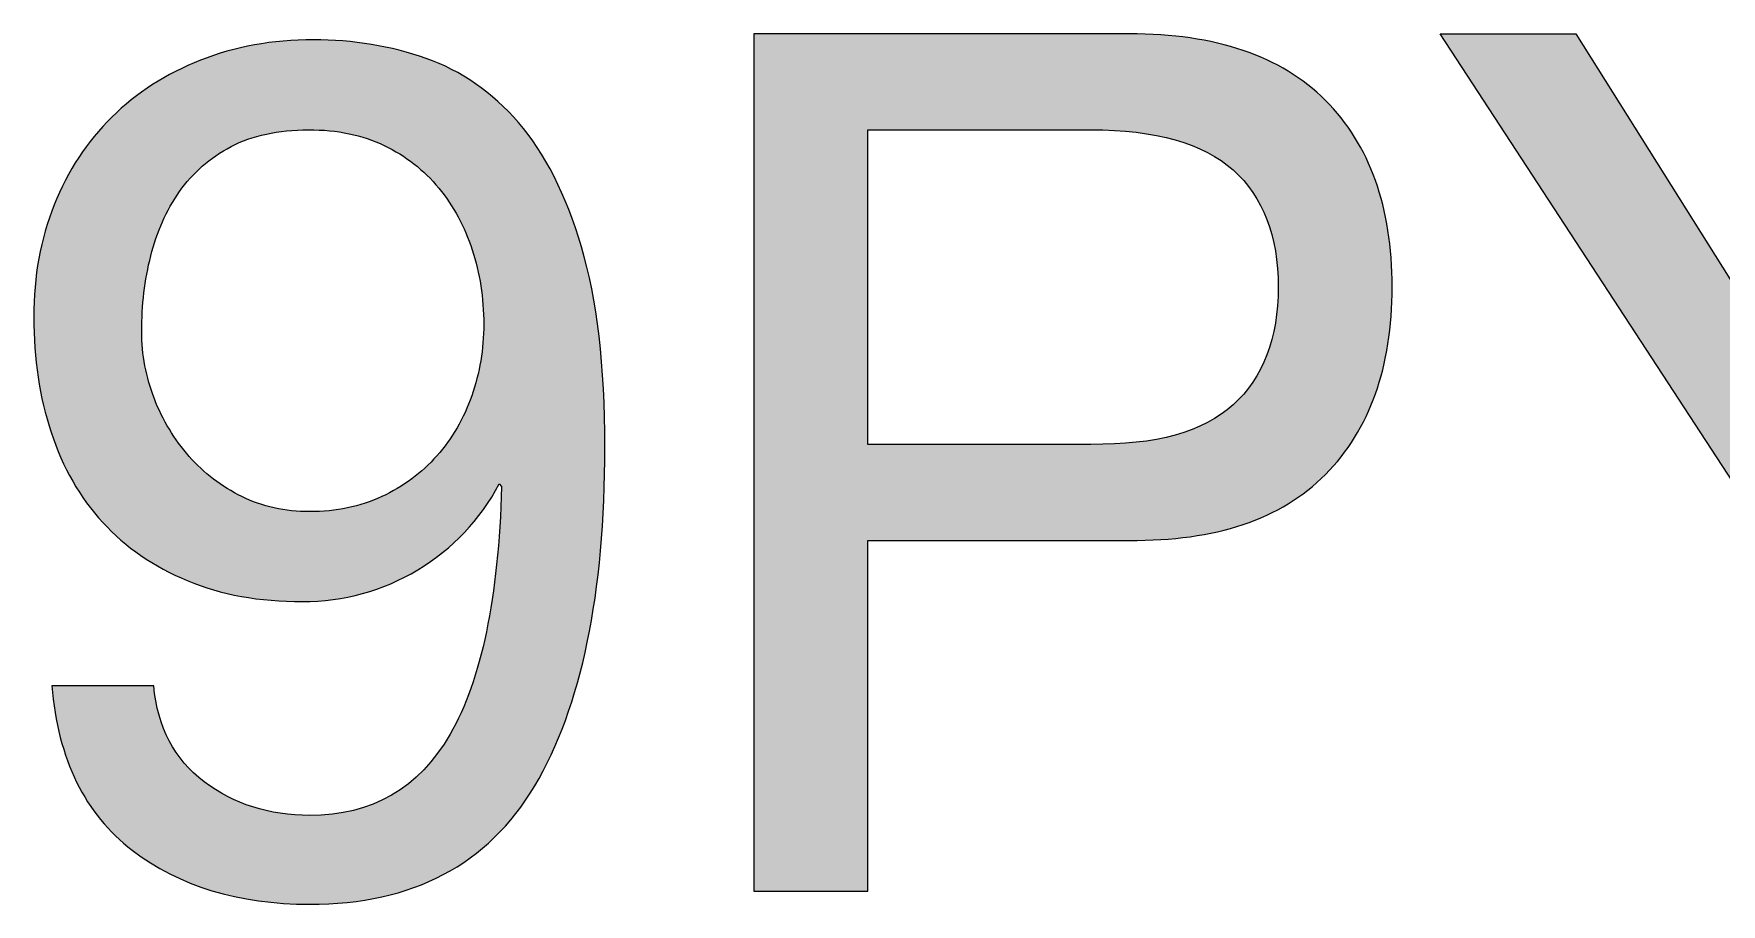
# Paper-space layout 'A0mask (portrait)' of a CAD drawing. Extents: x 0 to 810, y 0 to 1153.
# Drawn here: x 675.31 to 681.11, y 59.16 to 62.15 of the extents above; entities that cross this region are included whole.
import ezdxf
from ezdxf.enums import TextEntityAlignment as Align

# ---------------------------------------------------------------- set-up
doc = ezdxf.new("R2010")
doc.units = 0
doc.layers.get('0').update_dxf_attribs({"linetype": 'CONTINUOUS'})
doc.layers.get('Defpoints').update_dxf_attribs({"linetype": 'CONTINUOUS'})
doc.layers.add('JPP_Mask', color=7, linetype='CONTINUOUS')
doc.styles.add('JPP', font='arial.ttf')

# ---------------------------------------------------------------- blocks, each defined once
blk = doc.blocks.new('A0mask (portrait)')
at = {"true_color": 0x004a91}
h = blk.add_hatch(color=154, dxfattribs=at)
edge = h.paths.add_edge_path()
edge.add_spline(control_points=[(677.2748, 60.7335), (677.2748, 61.0113), (677.2478, 61.2399), (677.1943, 61.4198), (677.1408, 61.5997), (677.0689, 61.7417), (676.978, 61.8461)], knot_values=[16, 16, 16, 16, 17, 17, 17, 18, 18, 18, 18], degree=3, periodic=0)
edge.add_spline(control_points=[(676.978, 61.8461), (676.8876, 61.9505), (676.7815, 62.0238), (676.6608, 62.0664), (676.5401, 62.109), (676.4109, 62.1303), (676.2736, 62.1303)], knot_values=[14, 14, 14, 14, 15, 15, 15, 16, 16, 16, 16], degree=3, periodic=0)
edge.add_spline(control_points=[(676.2736, 62.1303), (676.1335, 62.1303), (676.0043, 62.1071), (675.8864, 62.0603)], knot_values=[13, 13, 13, 13, 14, 14, 14, 14], degree=3, periodic=0)
edge.add_spline(control_points=[(675.8864, 62.0603), (675.7681, 62.0137), (675.6663, 61.9483), (675.5816, 61.8645)], knot_values=[12, 12, 12, 12, 13, 13, 13, 13], degree=3, periodic=0)
edge.add_spline(control_points=[(675.5816, 61.8645), (675.4964, 61.781), (675.4306, 61.6806), (675.3837, 61.5637)], knot_values=[11, 11, 11, 11, 12, 12, 12, 12], degree=3, periodic=0)
edge.add_spline(control_points=[(675.3837, 61.5637), (675.3369, 61.4473), (675.3137, 61.3185), (675.3137, 61.1789)], knot_values=[10, 10, 10, 10, 11, 11, 11, 11], degree=3, periodic=0)
edge.add_spline(control_points=[(675.3137, 61.1789), (675.3137, 61.0359), (675.3335, 60.9039), (675.3733, 60.7832), (675.4131, 60.6625), (675.4722, 60.5593), (675.5503, 60.4741)], knot_values=[8, 8, 8, 8, 9, 9, 9, 10, 10, 10, 10], degree=3, periodic=0)
edge.add_spline(control_points=[(675.5503, 60.4741), (675.6289, 60.3889), (675.7255, 60.3221), (675.841, 60.2743)], knot_values=[7, 7, 7, 7, 8, 8, 8, 8], degree=3, periodic=0)
edge.add_spline(control_points=[(675.841, 60.2743), (675.9565, 60.226), (676.0881, 60.2023), (676.2367, 60.2023)], knot_values=[6, 6, 6, 6, 7, 7, 7, 7], degree=3, periodic=0)
edge.add_spline(control_points=[(676.2367, 60.2023), (676.3792, 60.2023), (676.5113, 60.2388), (676.632, 60.3112)], knot_values=[5, 5, 5, 5, 6, 6, 6, 6], degree=3, periodic=0)
edge.add_spline(control_points=[(676.632, 60.3112), (676.7527, 60.3841), (676.8464, 60.4826), (676.9122, 60.6061)], knot_values=[4, 4, 4, 4, 5, 5, 5, 5], degree=3, periodic=0)
edge.add_spline(control_points=[(676.9122, 60.6061), (676.9122, 60.6061), (676.9202, 60.5976), (676.9202, 60.5976)], knot_values=[3.00001, 3.00001, 3.00001, 3.00001, 4, 4, 4, 4], degree=3, periodic=0)
edge.add_spline(control_points=[(676.9202, 60.5976), (676.9093, 60.2161), (676.8507, 59.9325), (676.7432, 59.747)], knot_values=[2, 2, 2, 2, 3, 3, 3, 3], degree=3, periodic=0)
edge.add_spline(control_points=[(676.7432, 59.747), (676.6362, 59.5614), (676.4753, 59.4686), (676.2613, 59.4686)], knot_values=[1, 1, 1, 1, 2, 2, 2, 2], degree=3, periodic=0)
edge.add_spline(control_points=[(676.2613, 59.4686), (676.1212, 59.4686), (676.0005, 59.5075), (675.8987, 59.5841)], knot_values=[0, 0, 0, 0, 1, 1, 1, 1], degree=3, periodic=0)
edge.add_spline(control_points=[(675.8987, 59.5841), (675.797, 59.6608), (675.7392, 59.7711), (675.7255, 59.9136)], knot_values=[23, 23, 23, 23, 24, 24, 24, 24], degree=3, periodic=0)
edge.add_spline(control_points=[(675.7255, 59.9136), (675.7255, 59.9136), (675.3752, 59.9136), (675.3752, 59.9136), (675.3974, 59.6608), (675.4893, 59.4729), (675.6516, 59.3494)], knot_values=[21, 21, 21, 21, 22, 22, 22, 23, 23, 23, 23], degree=3, periodic=0)
edge.add_spline(control_points=[(675.6516, 59.3494), (675.8135, 59.2258), (676.0166, 59.1638), (676.2613, 59.1638)], knot_values=[20, 20, 20, 20, 21, 21, 21, 21], degree=3, periodic=0)
edge.add_spline(control_points=[(676.2613, 59.1638), (676.6154, 59.1638), (676.8729, 59.2992), (677.0338, 59.5699)], knot_values=[19, 19, 19, 19, 20, 20, 20, 20], degree=3, periodic=0)
edge.add_spline(control_points=[(677.0338, 59.5699), (677.1943, 59.8402), (677.2748, 60.2284), (677.2748, 60.7335)], knot_values=[18, 18, 18, 18, 19, 19, 19, 19], degree=3, periodic=0)
edge = h.paths.add_edge_path(flags=16)
edge.add_spline(control_points=[(676.8175, 60.9086), (676.7901, 60.8305), (676.7503, 60.7619), (676.6978, 60.7027)], knot_values=[13, 13, 13, 13, 14, 14, 14, 14], degree=3, periodic=0)
edge.add_spline(control_points=[(676.6978, 60.7027), (676.6457, 60.6435), (676.5827, 60.5971), (676.5084, 60.5626)], knot_values=[12, 12, 12, 12, 13, 13, 13, 13], degree=3, periodic=0)
edge.add_spline(control_points=[(676.5084, 60.5626), (676.4341, 60.5285), (676.3517, 60.511), (676.2613, 60.511)], knot_values=[11, 11, 11, 11, 12, 12, 12, 12], degree=3, periodic=0)
edge.add_spline(control_points=[(676.2613, 60.511), (676.1761, 60.511), (676.0985, 60.5285), (676.0284, 60.5626)], knot_values=[10, 10, 10, 10, 11, 11, 11, 11], degree=3, periodic=0)
edge.add_spline(control_points=[(676.0284, 60.5626), (675.9584, 60.5971), (675.8978, 60.643), (675.8471, 60.7008), (675.7965, 60.7585), (675.7567, 60.8243), (675.7278, 60.8987)], knot_values=[8, 8, 8, 8, 9, 9, 9, 10, 10, 10, 10], degree=3, periodic=0)
edge.add_spline(control_points=[(675.7278, 60.8987), (675.699, 60.9725), (675.6843, 61.0497), (675.6843, 61.1292)], knot_values=[7, 7, 7, 7, 8, 8, 8, 8], degree=3, periodic=0)
edge.add_spline(control_points=[(675.6843, 61.1292), (675.6843, 61.2201), (675.6947, 61.3062), (675.7155, 61.3886)], knot_values=[6, 6, 6, 6, 7, 7, 7, 7], degree=3, periodic=0)
edge.add_spline(control_points=[(675.7155, 61.3886), (675.7359, 61.4709), (675.769, 61.5448), (675.814, 61.6092)], knot_values=[5, 5, 5, 5, 6, 6, 6, 6], degree=3, periodic=0)
edge.add_spline(control_points=[(675.814, 61.6092), (675.8594, 61.674), (675.9186, 61.7251), (675.9915, 61.764)], knot_values=[4, 4, 4, 4, 5, 5, 5, 5], degree=3, periodic=0)
edge.add_spline(control_points=[(675.9915, 61.764), (676.0639, 61.8018), (676.1529, 61.8215), (676.2571, 61.8215)], knot_values=[3, 3, 3, 3, 4, 4, 4, 4], degree=3, periodic=0)
edge.add_spline(control_points=[(676.2571, 61.8215), (676.356, 61.8215), (676.4426, 61.8037), (676.5169, 61.7677)], knot_values=[2, 2, 2, 2, 3, 3, 3, 3], degree=3, periodic=0)
edge.add_spline(control_points=[(676.5169, 61.7677), (676.5908, 61.7318), (676.6533, 61.6835), (676.7044, 61.6215)], knot_values=[1, 1, 1, 1, 2, 2, 2, 2], degree=3, periodic=0)
edge.add_spline(control_points=[(676.7044, 61.6215), (676.755, 61.5599), (676.7934, 61.4889), (676.8194, 61.4094)], knot_values=[0, 0, 0, 0, 1, 1, 1, 1], degree=3, periodic=0)
edge.add_spline(control_points=[(676.8194, 61.4094), (676.8454, 61.3299), (676.8587, 61.2447), (676.8587, 61.1538)], knot_values=[15, 15, 15, 15, 16, 16, 16, 16], degree=3, periodic=0)
edge.add_spline(control_points=[(676.8587, 61.1538), (676.8587, 61.0686), (676.845, 60.9872), (676.8175, 60.9086)], knot_values=[14, 14, 14, 14, 15, 15, 15, 15], degree=3, periodic=0)
h = blk.add_hatch(color=154, dxfattribs=at)
edge = h.paths.add_edge_path()
edge.add_spline(control_points=[(678.8671, 60.4125), (678.9877, 60.4125), (679.0754, 60.4125), (679.0754, 60.4125), (679.3722, 60.4097), (679.5966, 60.4849), (679.749, 60.6388), (679.9014, 60.7926), (679.9777, 61.0071), (679.9777, 61.2816), (679.9777, 61.5562), (679.9014, 61.7696), (679.749, 61.9223)], knot_values=[1, 1, 1, 1, 1.312544, 1.312544, 1.312544, 2.312544, 2.312544, 2.312544, 3.312544, 3.312544, 3.312544, 4.312544, 4.312544, 4.312544, 4.312544], degree=3, periodic=0)
edge.add_spline(control_points=[(679.749, 61.9223), (679.5966, 62.0747), (679.3722, 62.1509), (679.0754, 62.1509)], knot_values=[0, 0, 0, 0, 1, 1, 1, 1], degree=3, periodic=0)
edge.add_spline(control_points=[(679.0754, 62.1509), (679.0754, 62.1509), (678.9495, 62.1509), (678.7763, 62.1509)], knot_values=[8.687456, 8.687456, 8.687456, 8.687456, 9, 9, 9, 9], degree=3, periodic=0)
edge.add_spline(control_points=[(678.7763, 62.1509), (678.6032, 62.1509), (678.3828, 62.1509), (678.1939, 62.1509)], knot_values=[8.374962, 8.374962, 8.374962, 8.374962, 8.687456, 8.687456, 8.687456, 8.687456], degree=3, periodic=0)
edge.add_spline(control_points=[(678.1939, 62.1509), (678.0995, 62.1509), (678.0129, 62.1509), (677.9441, 62.1509)], knot_values=[8.218716, 8.218716, 8.218716, 8.218716, 8.374963, 8.374963, 8.374963, 8.374963], degree=3, periodic=0)
edge.add_spline(control_points=[(677.9441, 62.1509), (677.8752, 62.1509), (677.8241, 62.1509), (677.8005, 62.1509)], knot_values=[8.062469, 8.062469, 8.062469, 8.062469, 8.218716, 8.218716, 8.218716, 8.218716], degree=3, periodic=0)
edge.add_spline(control_points=[(677.786, 62.1509), (677.786, 62.1509), (677.786, 62.1509), (677.786, 62.1509), (677.786, 62.1509), (677.786, 62.1509), (677.786, 62.1509)], knot_values=[7.999756, 7.999756, 7.999756, 7.999756, 8.000581, 8.000581, 8.000581, 8.000824, 8.000824, 8.000824, 8.000824], degree=3, periodic=0)
edge.add_spline(control_points=[(677.786, 62.1488), (677.786, 62.1452), (677.786, 62.1374), (677.786, 62.1255)], knot_values=[7.945284, 7.945284, 7.945284, 7.945284, 7.984345, 7.984345, 7.984345, 7.984345], degree=3, periodic=0)
edge.add_spline(control_points=[(677.786, 62.1255), (677.786, 62.1136), (677.786, 62.0977), (677.786, 62.0782)], knot_values=[7.906222, 7.906222, 7.906222, 7.906222, 7.945284, 7.945284, 7.945284, 7.945284], degree=3, periodic=0)
edge.add_spline(control_points=[(677.786, 62.0782), (677.786, 62.0391), (677.786, 61.9855), (677.786, 61.92)], knot_values=[7.828098, 7.828098, 7.828098, 7.828098, 7.906222, 7.906222, 7.906222, 7.906222], degree=3, periodic=0)
edge.add_spline(control_points=[(677.786, 61.92), (677.786, 61.8546), (677.786, 61.7774), (677.786, 61.6912)], knot_values=[7.749975, 7.749975, 7.749975, 7.749975, 7.828098, 7.828098, 7.828098, 7.828098], degree=3, periodic=0)
edge.add_spline(control_points=[(677.786, 61.6912), (677.786, 61.3465), (677.786, 60.8581), (677.786, 60.4057)], knot_values=[7.437481, 7.437481, 7.437481, 7.437481, 7.749975, 7.749975, 7.749975, 7.749975], degree=3, periodic=0)
edge.add_spline(control_points=[(677.786, 60.4057), (677.786, 59.9532), (677.786, 59.5367), (677.786, 59.3356)], knot_values=[7.124987, 7.124987, 7.124987, 7.124987, 7.437481, 7.437481, 7.437481, 7.437481], degree=3, periodic=0)
edge.add_spline(control_points=[(677.786, 59.3356), (677.786, 59.3105), (677.786, 59.2887), (677.786, 59.2707)], knot_values=[7.085926, 7.085926, 7.085926, 7.085926, 7.124987, 7.124987, 7.124987, 7.124987], degree=3, periodic=0)
edge.add_spline(control_points=[(677.786, 59.2707), (677.786, 59.2526), (677.786, 59.2383), (677.786, 59.228)], knot_values=[7.046864, 7.046864, 7.046864, 7.046864, 7.085926, 7.085926, 7.085926, 7.085926], degree=3, periodic=0)
edge.add_spline(control_points=[(677.786, 59.2092), (677.786, 59.2092), (677.786, 59.2092), (677.786, 59.2092), (677.786, 59.2092), (677.786, 59.2092), (677.786, 59.2092)], knot_values=[6.999258, 6.999258, 6.999258, 6.999258, 6.999583, 6.999583, 6.999583, 7.000326, 7.000326, 7.000326, 7.000326], degree=3, periodic=0)
edge.add_spline(control_points=[(677.7871, 59.2092), (677.789, 59.2092), (677.7931, 59.2092), (677.799, 59.2092)], knot_values=[6.890617, 6.890617, 6.890617, 6.890617, 6.968741, 6.968741, 6.968741, 6.968741], degree=3, periodic=0)
edge.add_spline(control_points=[(677.799, 59.2092), (677.805, 59.2092), (677.8128, 59.2092), (677.8221, 59.2092)], knot_values=[6.812494, 6.812494, 6.812494, 6.812494, 6.890617, 6.890617, 6.890617, 6.890617], degree=3, periodic=0)
edge.add_spline(control_points=[(677.8221, 59.2092), (677.8408, 59.2092), (677.8654, 59.2092), (677.893, 59.2092)], knot_values=[6.656247, 6.656247, 6.656247, 6.656247, 6.812494, 6.812494, 6.812494, 6.812494], degree=3, periodic=0)
edge.add_spline(control_points=[(677.893, 59.2092), (677.9206, 59.2092), (677.9512, 59.2092), (677.9817, 59.2092)], knot_values=[6.5, 6.5, 6.5, 6.5, 6.656247, 6.656247, 6.656247, 6.656247], degree=3, periodic=0)
edge.add_spline(control_points=[(677.9817, 59.2092), (678.0123, 59.2092), (678.0429, 59.2092), (678.0705, 59.2092)], knot_values=[6.343753, 6.343753, 6.343753, 6.343753, 6.5, 6.5, 6.5, 6.5], degree=3, periodic=0)
edge.add_spline(control_points=[(678.0705, 59.2092), (678.0981, 59.2092), (678.1227, 59.2092), (678.1413, 59.2092)], knot_values=[6.187506, 6.187506, 6.187506, 6.187506, 6.343753, 6.343753, 6.343753, 6.343753], degree=3, periodic=0)
edge.add_spline(control_points=[(678.1413, 59.2092), (678.1507, 59.2092), (678.1585, 59.2092), (678.1645, 59.2092)], knot_values=[6.109383, 6.109383, 6.109383, 6.109383, 6.187506, 6.187506, 6.187506, 6.187506], degree=3, periodic=0)
edge.add_spline(control_points=[(678.1645, 59.2092), (678.1704, 59.2092), (678.1745, 59.2092), (678.1764, 59.2092)], knot_values=[6.031259, 6.031259, 6.031259, 6.031259, 6.109383, 6.109383, 6.109383, 6.109383], degree=3, periodic=0)
edge.add_spline(control_points=[(678.1775, 59.2092), (678.1775, 59.2092), (678.1775, 59.2092), (678.1775, 59.2092), (678.1775, 59.2092), (678.1775, 59.2092), (678.1775, 59.2092)], knot_values=[5.999522, 5.999522, 5.999522, 5.999522, 6.000874, 6.000874, 6.000874, 6.001353, 6.001353, 6.001353, 6.001353], degree=3, periodic=0)
edge.add_spline(control_points=[(678.1775, 59.2169), (678.1775, 59.2211), (678.1775, 59.227), (678.1775, 59.2344)], knot_values=[5.914074, 5.914074, 5.914074, 5.914074, 5.953136, 5.953136, 5.953136, 5.953136], degree=3, periodic=0)
edge.add_spline(control_points=[(678.1775, 59.2344), (678.1775, 59.2418), (678.1775, 59.2507), (678.1775, 59.2609)], knot_values=[5.875012, 5.875012, 5.875012, 5.875012, 5.914074, 5.914074, 5.914074, 5.914074], degree=3, periodic=0)
edge.add_spline(control_points=[(678.1775, 59.2609), (678.1775, 59.3432), (678.1775, 59.5136), (678.1775, 59.6986)], knot_values=[5.562519, 5.562519, 5.562519, 5.562519, 5.875012, 5.875012, 5.875012, 5.875012], degree=3, periodic=0)
edge.add_spline(control_points=[(678.1775, 59.6986), (678.1775, 59.8837), (678.1775, 60.0835), (678.1775, 60.2245)], knot_values=[5.250025, 5.250025, 5.250025, 5.250025, 5.562519, 5.562519, 5.562519, 5.562519], degree=3, periodic=0)
edge.add_spline(control_points=[(678.1775, 60.2245), (678.1775, 60.2597), (678.1775, 60.2913), (678.1775, 60.3181)], knot_values=[5.171902, 5.171902, 5.171902, 5.171902, 5.250025, 5.250025, 5.250025, 5.250025], degree=3, periodic=0)
edge.add_spline(control_points=[(678.1775, 60.3181), (678.1775, 60.3448), (678.1775, 60.3668), (678.1775, 60.3828)], knot_values=[5.093778, 5.093778, 5.093778, 5.093778, 5.171902, 5.171902, 5.171902, 5.171902], degree=3, periodic=0)
edge.add_spline(control_points=[(678.1775, 60.3828), (678.1775, 60.3907), (678.1775, 60.3972), (678.1775, 60.4021)], knot_values=[5.054716, 5.054716, 5.054716, 5.054716, 5.093778, 5.093778, 5.093778, 5.093778], degree=3, periodic=0)
edge.add_spline(control_points=[(678.1775, 60.4021), (678.1775, 60.407), (678.1775, 60.4102), (678.1775, 60.4116)], knot_values=[5.015655, 5.015655, 5.015655, 5.015655, 5.054716, 5.054716, 5.054716, 5.054716], degree=3, periodic=0)
edge.add_spline(control_points=[(678.1775, 60.4116), (678.1775, 60.4118), (678.1775, 60.412), (678.1775, 60.4121)], knot_values=[5.010772, 5.010772, 5.010772, 5.010772, 5.015655, 5.015655, 5.015655, 5.015655], degree=3, periodic=0)
edge.add_spline(control_points=[(678.1775, 60.4121), (678.1775, 60.4122), (678.1775, 60.4123), (678.1775, 60.4124)], knot_values=[5.005889, 5.005889, 5.005889, 5.005889, 5.010772, 5.010772, 5.010772, 5.010772], degree=3, periodic=0)
edge.add_spline(control_points=[(678.1775, 60.4124), (678.1775, 60.4124), (678.1775, 60.4125), (678.1775, 60.4125)], knot_values=[5.003448, 5.003448, 5.003448, 5.003448, 5.005889, 5.005889, 5.005889, 5.005889], degree=3, periodic=0)
edge.add_spline(control_points=[(678.1775, 60.4125), (678.1775, 60.4125), (678.1775, 60.4125), (678.1775, 60.4125)], knot_values=[5.001007, 5.001007, 5.001007, 5.001007, 5.003448, 5.003448, 5.003448, 5.003448], degree=3, periodic=0)
edge.add_spline(control_points=[(678.1876, 60.4125), (678.204, 60.4125), (678.2396, 60.4125), (678.2876, 60.4125)], knot_values=[4.781284, 4.781284, 4.781284, 4.781284, 4.937531, 4.937531, 4.937531, 4.937531], degree=3, periodic=0)
edge.add_spline(control_points=[(678.2876, 60.4125), (678.4314, 60.4125), (678.6862, 60.4125), (678.8671, 60.4125)], knot_values=[4.312544, 4.312544, 4.312544, 4.312544, 4.781284, 4.781284, 4.781284, 4.781284], degree=3, periodic=0)
edge = h.paths.add_edge_path(flags=16)
edge.add_spline(control_points=[(678.7013, 60.742), (678.5666, 60.742), (678.405, 60.742), (678.2972, 60.742)], knot_values=[6.249985, 6.249985, 6.249985, 6.249985, 6.624977, 6.624977, 6.624977, 6.624977], degree=3, periodic=0)
edge.add_spline(control_points=[(678.2972, 60.742), (678.2703, 60.742), (678.2467, 60.742), (678.2278, 60.742)], knot_values=[6.156237, 6.156237, 6.156237, 6.156237, 6.249985, 6.249985, 6.249985, 6.249985], degree=3, periodic=0)
edge.add_spline(control_points=[(678.2278, 60.742), (678.2088, 60.742), (678.1945, 60.742), (678.1861, 60.742)], knot_values=[6.062489, 6.062489, 6.062489, 6.062489, 6.156237, 6.156237, 6.156237, 6.156237], degree=3, periodic=0)
edge.add_spline(control_points=[(678.1861, 60.742), (678.184, 60.742), (678.1822, 60.742), (678.1809, 60.742)], knot_values=[6.039052, 6.039052, 6.039052, 6.039052, 6.062489, 6.062489, 6.062489, 6.062489], degree=3, periodic=0)
edge.add_spline(control_points=[(678.1809, 60.742), (678.1795, 60.742), (678.1786, 60.742), (678.178, 60.742)], knot_values=[6.015615, 6.015615, 6.015615, 6.015615, 6.039052, 6.039052, 6.039052, 6.039052], degree=3, periodic=0)
edge.add_spline(control_points=[(678.178, 60.742), (678.1779, 60.742), (678.1778, 60.742), (678.1777, 60.742)], knot_values=[6.009755, 6.009755, 6.009755, 6.009755, 6.015615, 6.015615, 6.015615, 6.015615], degree=3, periodic=0)
edge.add_spline(control_points=[(678.1777, 60.742), (678.1776, 60.742), (678.1775, 60.742), (678.1775, 60.742)], knot_values=[6.003896, 6.003896, 6.003896, 6.003896, 6.009755, 6.009755, 6.009755, 6.009755], degree=3, periodic=0)
edge.add_spline(control_points=[(678.1775, 60.742), (678.1775, 60.742), (678.1775, 60.742), (678.1775, 60.742)], knot_values=[6.002431, 6.002431, 6.002431, 6.002431, 6.003896, 6.003896, 6.003896, 6.003896], degree=3, periodic=0)
edge.add_spline(control_points=[(678.1775, 60.742), (678.1775, 60.742), (678.1775, 60.742), (678.1775, 60.742)], knot_values=[6.000967, 6.000967, 6.000967, 6.000967, 6.002431, 6.002431, 6.002431, 6.002431], degree=3, periodic=0)
edge.add_spline(control_points=[(678.1775, 60.742), (678.1775, 60.742), (678.1775, 60.742), (678.1775, 60.742)], knot_values=[6.0006, 6.0006, 6.0006, 6.0006, 6.000967, 6.000967, 6.000967, 6.000967], degree=3, periodic=0)
edge.add_spline(control_points=[(678.1775, 60.742), (678.1775, 60.742), (678.1775, 60.742), (678.1775, 60.742), (678.1775, 60.742), (678.1775, 60.742), (678.1775, 60.742)], knot_values=[5.999502, 5.999502, 5.999502, 5.999502, 6.000102, 6.000102, 6.000102, 6.0006, 6.0006, 6.0006, 6.0006], degree=3, periodic=0)
edge.add_spline(control_points=[(678.1775, 60.7451), (678.1775, 60.7481), (678.1775, 60.7534), (678.1775, 60.7607)], knot_values=[5.921867, 5.921867, 5.921867, 5.921867, 5.968741, 5.968741, 5.968741, 5.968741], degree=3, periodic=0)
edge.add_spline(control_points=[(678.1775, 60.7607), (678.1775, 60.768), (678.1775, 60.7773), (678.1775, 60.7884)], knot_values=[5.874992, 5.874992, 5.874992, 5.874992, 5.921867, 5.921867, 5.921867, 5.921867], degree=3, periodic=0)
edge.add_spline(control_points=[(678.1775, 60.7884), (678.1775, 60.8326), (678.1775, 60.9054), (678.1775, 60.9924)], knot_values=[5.687496, 5.687496, 5.687496, 5.687496, 5.874992, 5.874992, 5.874992, 5.874992], degree=3, periodic=0)
edge.add_spline(control_points=[(678.1775, 60.9924), (678.1775, 61.0793), (678.1775, 61.1805), (678.1775, 61.2817)], knot_values=[5.5, 5.5, 5.5, 5.5, 5.687496, 5.687496, 5.687496, 5.687496], degree=3, periodic=0)
edge.add_spline(control_points=[(678.1775, 61.2817), (678.1775, 61.3829), (678.1775, 61.4841), (678.1775, 61.5711)], knot_values=[5.312504, 5.312504, 5.312504, 5.312504, 5.5, 5.5, 5.5, 5.5], degree=3, periodic=0)
edge.add_spline(control_points=[(678.1775, 61.5711), (678.1775, 61.6581), (678.1775, 61.7308), (678.1775, 61.7751)], knot_values=[5.125008, 5.125008, 5.125008, 5.125008, 5.312504, 5.312504, 5.312504, 5.312504], degree=3, periodic=0)
edge.add_spline(control_points=[(678.1775, 61.7751), (678.1775, 61.7862), (678.1775, 61.7954), (678.1775, 61.8027)], knot_values=[5.078133, 5.078133, 5.078133, 5.078133, 5.125007, 5.125007, 5.125007, 5.125007], degree=3, periodic=0)
edge.add_spline(control_points=[(678.1775, 61.8027), (678.1775, 61.81), (678.1775, 61.8153), (678.1775, 61.8184)], knot_values=[5.031259, 5.031259, 5.031259, 5.031259, 5.078133, 5.078133, 5.078133, 5.078133], degree=3, periodic=0)
edge.add_spline(control_points=[(678.1775, 61.8184), (678.1775, 61.8191), (678.1775, 61.8198), (678.1775, 61.8203)], knot_values=[5.019541, 5.019541, 5.019541, 5.019541, 5.031259, 5.031259, 5.031259, 5.031259], degree=3, periodic=0)
edge.add_spline(control_points=[(678.1775, 61.8203), (678.1775, 61.8207), (678.1775, 61.8211), (678.1775, 61.8213)], knot_values=[5.007822, 5.007822, 5.007822, 5.007822, 5.019541, 5.019541, 5.019541, 5.019541], degree=3, periodic=0)
edge.add_spline(control_points=[(678.1775, 61.8213), (678.1775, 61.8213), (678.1775, 61.8214), (678.1775, 61.8214)], knot_values=[5.004893, 5.004893, 5.004893, 5.004893, 5.007822, 5.007822, 5.007822, 5.007822], degree=3, periodic=0)
edge.add_spline(control_points=[(678.1775, 61.8214), (678.1775, 61.8214), (678.1775, 61.8214), (678.1775, 61.8215)], knot_values=[5.001963, 5.001963, 5.001963, 5.001963, 5.004893, 5.004893, 5.004893, 5.004893], degree=3, periodic=0)
edge.add_spline(control_points=[(678.1775, 61.8215), (678.1775, 61.8215), (678.1775, 61.8215), (678.1775, 61.8215)], knot_values=[5.001231, 5.001231, 5.001231, 5.001231, 5.001963, 5.001963, 5.001963, 5.001963], degree=3, periodic=0)
edge.add_spline(control_points=[(678.1775, 61.8215), (678.1775, 61.8215), (678.1775, 61.8215), (678.1775, 61.8215), (678.1775, 61.8215), (678.1775, 61.8215), (678.1775, 61.8215)], knot_values=[4.999766, 4.999766, 4.999766, 4.999766, 5.000996, 5.000996, 5.000996, 5.001231, 5.001231, 5.001231, 5.001231], degree=3, periodic=0)
edge.add_spline(control_points=[(678.1861, 61.8215), (678.1945, 61.8215), (678.2088, 61.8215), (678.2278, 61.8215)], knot_values=[4.843763, 4.843763, 4.843763, 4.843763, 4.937511, 4.937511, 4.937511, 4.937511], degree=3, periodic=0)
edge.add_spline(control_points=[(678.2278, 61.8215), (678.2467, 61.8215), (678.2703, 61.8215), (678.2972, 61.8215)], knot_values=[4.750015, 4.750015, 4.750015, 4.750015, 4.843763, 4.843763, 4.843763, 4.843763], degree=3, periodic=0)
edge.add_spline(control_points=[(678.2972, 61.8215), (678.405, 61.8215), (678.5666, 61.8215), (678.7013, 61.8215)], knot_values=[4.375023, 4.375023, 4.375023, 4.375023, 4.750015, 4.750015, 4.750015, 4.750015], degree=3, periodic=0)
edge.add_spline(control_points=[(678.7013, 61.8215), (678.8361, 61.8215), (678.9438, 61.8215), (678.9438, 61.8215), (679.1663, 61.8215), (679.3292, 61.7753), (679.4319, 61.6835)], knot_values=[3, 3, 3, 3, 3.375023, 3.375023, 3.375023, 4.375023, 4.375023, 4.375023, 4.375023], degree=3, periodic=0)
edge.add_spline(control_points=[(679.4319, 61.6835), (679.5351, 61.5912), (679.5867, 61.4572), (679.5867, 61.2816), (679.5867, 61.106), (679.5351, 60.9711), (679.4319, 60.8778)], knot_values=[1, 1, 1, 1, 2, 2, 2, 3, 3, 3, 3], degree=3, periodic=0)
edge.add_spline(control_points=[(679.4319, 60.8778), (679.3292, 60.7846), (679.1663, 60.7391), (678.9438, 60.742)], knot_values=[0, 0, 0, 0, 1, 1, 1, 1], degree=3, periodic=0)
edge.add_spline(control_points=[(678.9438, 60.742), (678.9438, 60.742), (678.8361, 60.742), (678.7013, 60.742)], knot_values=[6.624977, 6.624977, 6.624977, 6.624977, 7, 7, 7, 7], degree=3, periodic=0)
blk.add_hatch(color=154, dxfattribs=at).paths.add_polyline_path([(682.796, 62.1509), (682.3511, 62.1509), (681.49, 60.75), (680.6082, 62.1509), (680.1424, 62.1509), (681.2799, 60.4125), (681.2799, 59.2092), (681.6713, 59.2092), (681.6713, 60.4125)])
at = {"layer": 'Defpoints', "color": 154, "true_color": 0x004a91}
blk.add_lwpolyline([(681.6713, 59.2092), (681.2799, 59.2092), (681.2799, 60.4125), (680.1424, 62.1509), (680.6082, 62.1509), (681.49, 60.75), (682.3511, 62.1509), (682.796, 62.1509), (681.6713, 60.4125), (681.6713, 59.2092)], dxfattribs=at)
for points, knots in [([(675.8987, 59.5841), (676.0005, 59.5075), (676.1212, 59.4686), (676.2613, 59.4686), (676.4753, 59.4686), (676.6362, 59.5614), (676.7432, 59.747), (676.8507, 59.9325), (676.9093, 60.2161), (676.9202, 60.5976), (676.9202, 60.5976), (676.9122, 60.6061), (676.9122, 60.6061), (676.8464, 60.4826), (676.7527, 60.3841), (676.632, 60.3112), (676.5113, 60.2388), (676.3792, 60.2023), (676.2367, 60.2023), (676.0881, 60.2023), (675.9565, 60.226), (675.841, 60.2743), (675.7255, 60.3221), (675.6289, 60.3889), (675.5503, 60.4741), (675.4722, 60.5593), (675.4131, 60.6625), (675.3733, 60.7832), (675.3335, 60.9039), (675.3137, 61.0359), (675.3137, 61.1789), (675.3137, 61.3185), (675.3369, 61.4473), (675.3837, 61.5637), (675.4306, 61.6806), (675.4964, 61.781), (675.5816, 61.8645), (675.6663, 61.9483), (675.7681, 62.0137), (675.8864, 62.0603), (676.0043, 62.1071), (676.1335, 62.1303), (676.2736, 62.1303), (676.4109, 62.1303), (676.5401, 62.109), (676.6608, 62.0664), (676.7815, 62.0238), (676.8876, 61.9505), (676.978, 61.8461), (677.0689, 61.7417), (677.1408, 61.5997), (677.1943, 61.4198), (677.2478, 61.2399), (677.2748, 61.0113), (677.2748, 60.7335), (677.2748, 60.2284), (677.1943, 59.8402), (677.0338, 59.5699), (676.8729, 59.2992), (676.6154, 59.1638), (676.2613, 59.1638), (676.0166, 59.1638), (675.8135, 59.2258), (675.6516, 59.3494), (675.4893, 59.4729), (675.3974, 59.6608), (675.3752, 59.9136), (675.3752, 59.9136), (675.7255, 59.9136), (675.7255, 59.9136), (675.7392, 59.7711), (675.797, 59.6608), (675.8987, 59.5841)], [0, 0, 0, 0, 1, 1, 1, 2, 2, 2, 3, 3, 3, 4, 4, 4, 5, 5, 5, 6, 6, 6, 7, 7, 7, 8, 8, 8, 9, 9, 9, 10, 10, 10, 11, 11, 11, 12, 12, 12, 13, 13, 13, 14, 14, 14, 15, 15, 15, 16, 16, 16, 17, 17, 17, 18, 18, 18, 19, 19, 19, 20, 20, 20, 21, 21, 21, 22, 22, 22, 23, 23, 23, 24, 24, 24, 24]), ([(679.0754, 62.1509), (679.3722, 62.1509), (679.5966, 62.0747), (679.749, 61.9223), (679.9014, 61.7696), (679.9777, 61.5562), (679.9777, 61.2816), (679.9777, 61.0071), (679.9014, 60.7926), (679.749, 60.6388), (679.5966, 60.4849), (679.3722, 60.4097), (679.0754, 60.4125), (679.0754, 60.4125), (678.1775, 60.4125), (678.1775, 60.4125), (678.1775, 60.4125), (678.1775, 59.2092), (678.1775, 59.2092), (678.1775, 59.2092), (677.786, 59.2092), (677.786, 59.2092), (677.786, 59.2092), (677.786, 62.1509), (677.786, 62.1509), (677.786, 62.1509), (679.0754, 62.1509), (679.0754, 62.1509)], [0, 0, 0, 0, 1, 1, 1, 2, 2, 2, 3, 3, 3, 4, 4, 4, 5, 5, 5, 6, 6, 6, 7, 7, 7, 8, 8, 8, 9, 9, 9, 9]), ([(676.8194, 61.4094), (676.7934, 61.4889), (676.755, 61.5599), (676.7044, 61.6215), (676.6533, 61.6835), (676.5908, 61.7318), (676.5169, 61.7677), (676.4426, 61.8037), (676.356, 61.8215), (676.2571, 61.8215), (676.1529, 61.8215), (676.0639, 61.8018), (675.9915, 61.764), (675.9186, 61.7251), (675.8594, 61.674), (675.814, 61.6092), (675.769, 61.5448), (675.7359, 61.4709), (675.7155, 61.3886), (675.6947, 61.3062), (675.6843, 61.2201), (675.6843, 61.1292), (675.6843, 61.0497), (675.699, 60.9725), (675.7278, 60.8987), (675.7567, 60.8243), (675.7965, 60.7585), (675.8471, 60.7008), (675.8978, 60.643), (675.9584, 60.5971), (676.0284, 60.5626), (676.0985, 60.5285), (676.1761, 60.511), (676.2613, 60.511), (676.3517, 60.511), (676.4341, 60.5285), (676.5084, 60.5626), (676.5827, 60.5971), (676.6457, 60.6435), (676.6978, 60.7027), (676.7503, 60.7619), (676.7901, 60.8305), (676.8175, 60.9086), (676.845, 60.9872), (676.8587, 61.0686), (676.8587, 61.1538), (676.8587, 61.2447), (676.8454, 61.3299), (676.8194, 61.4094)], [0, 0, 0, 0, 1, 1, 1, 2, 2, 2, 3, 3, 3, 4, 4, 4, 5, 5, 5, 6, 6, 6, 7, 7, 7, 8, 8, 8, 9, 9, 9, 10, 10, 10, 11, 11, 11, 12, 12, 12, 13, 13, 13, 14, 14, 14, 15, 15, 15, 16, 16, 16, 16]), ([(678.9438, 60.742), (679.1663, 60.7391), (679.3292, 60.7846), (679.4319, 60.8778), (679.5351, 60.9711), (679.5867, 61.106), (679.5867, 61.2816), (679.5867, 61.4572), (679.5351, 61.5912), (679.4319, 61.6835), (679.3292, 61.7753), (679.1663, 61.8215), (678.9438, 61.8215), (678.9438, 61.8215), (678.1775, 61.8215), (678.1775, 61.8215), (678.1775, 61.8215), (678.1775, 60.742), (678.1775, 60.742), (678.1775, 60.742), (678.9438, 60.742), (678.9438, 60.742)], [0, 0, 0, 0, 1, 1, 1, 2, 2, 2, 3, 3, 3, 4, 4, 4, 5, 5, 5, 6, 6, 6, 7, 7, 7, 7])]:
    blk.add_open_spline(points, degree=3, knots=knots, dxfattribs=at)
at = {"color": 7, "style": 'JPP'}
for tag, p in [('Client', (743, 115)), ('Project1', (743, 90)), ('Project2', (743, 82.5)), ('Project3', (743, 75)), ('Title1', (743, 57.5)), ('Title2', (743, 50)), ('Title3', (743, 42.5)), ('Status', (635, 7.5))]:
    blk.add_attdef(tag, text='', height=3.5, dxfattribs=at).set_placement(p, align=Align.MIDDLE_LEFT)
at = {"color": 2, "style": 'JPP'}
for tag, p in [('Scale', (662.5, 25)), ('Checked', (752.5, 25)), ('Drawn', (707.5, 25)), ('Date', (797.5, 25))]:
    blk.add_attdef(tag, text='', height=2, dxfattribs=at).set_placement(p, align=Align.MIDDLE_CENTER)
at = {"color": 6, "style": 'JPP'}
for tag, p in [('Ref', (725, 7.5)), ('DrgNo.', (767, 7.5))]:
    blk.add_attdef(tag, text='', height=4, dxfattribs=at).set_placement(p, align=Align.MIDDLE_LEFT)
blk.add_attdef('Rev', text='', height=4, dxfattribs=at).set_placement((801.2747, 7.5), align=Align.MIDDLE_CENTER)

psp = doc.layouts.new('A0mask (portrait)')

# ---------------------------------------------------------------- block references
at = {"layer": 'JPP_Mask'}
psp.add_blockref('A0mask (portrait)', (0, 0), dxfattribs=at)

doc.saveas('drawing.dxf')
